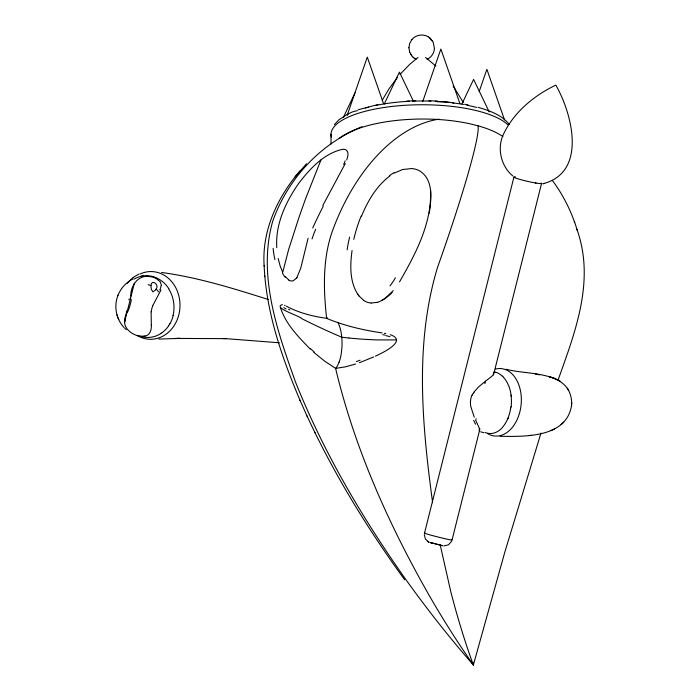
<?xml version="1.0" encoding="UTF-8"?>
<svg xmlns="http://www.w3.org/2000/svg" width="700" height="700" viewBox="0 0 700 700"><rect width="100%" height="100%" fill="white"/><g stroke="black" fill="none" stroke-linecap="round" stroke-linejoin="round"><path stroke-width="1.05" d="M390.224 334.679C408.476 340.9 381.64 353.229 375.375 356.16M409.666 52.097L408.914 47.731M427.096 59.342C431.314 57.409 434.262 53.034 434.438 48.396M408.914 47.766L409.666 43.435L411.854 39.62M434.438 48.44L433.221 42.297L429.319 37.538M571.725 403.191C570.701 369.906 528.465 375.471 506.293 369.259M500.036 436.319C524.991 436.608 566.65 437.938 571.611 405.169M571.594 405.598L571.742 402.806M124.513 319.567L127.041 310.546M151.13 311.797L151.322 325.089M511.07 406.648L510.93 407.767M130.778 296.074C130.567 285.311 138.705 273.945 150.657 276.736M429.266 213.255C431.261 199.351 433.869 179.471 419.475 170.8A17.902 14.49 -8 0 0 411.819 168.534L402.596 169.531L394.179 173.145M352.065 250.504C350.053 265.151 349.554 281.435 357.814 294.376M130.489 297.999L130.375 298.699M424.506 533.155L513.949 176.995M476.105 418.679L475.694 420.306L479.185 427.814L479.351 430.623A11.865 2.704 46 0 1 479.202 430.736M484.899 383.635L485.511 381.194L487.191 379.925M452.034 540.041L479.929 428.934M493.483 374.964L541.572 183.426M134.347 283.203L124.495 322.297C124.915 327.696 129.124 331.966 133.805 334.206A11.865 6.317 22.4 0 0 139.799 336.21M361.996 126.7A162.076 159.119 82.7 0 0 272.694 221.296C257.442 275.38 277.454 331.634 295.654 382.419C323.636 452.287 362.005 517.562 405.396 578.918A1406.79 1118.836 -77.1 0 0 473.366 665L504.718 552.492L540.986 433.037M308.088 238.227L300.773 268.082L296.966 277.401M502.162 137.419C497.438 150.841 501.83 166.801 512.75 175.91M117.915 295.54C113.663 306.267 116.183 319.252 124.128 327.626M346.727 159.898C347.655 156.931 349.125 152.959 346.64 150.36A17.902 7.621 -37.9 0 0 342.501 149.31C323.829 153.484 309.934 168.779 298.699 183.365C285.696 202.081 275.196 224.35 276.789 247.686M558.259 379.514C575.479 331.275 595.201 280.429 576.914 229.276M347.34 114.888L367.299 57.103L383.521 103.609M422.721 101.57L440.869 49.026L459.874 103.495M479.185 91.586L486.885 69.3L504.534 119.91M160.982 289.975L152.609 305.97M118.335 294.507C121.188 287.735 126.551 282.065 133.166 278.854M339.106 362.197L339.308 361.655A28.131 17.29 -74.4 0 0 341.32 353.229L341.994 346.675A50.181 30.844 -74.4 0 0 341.749 337.225A49.7 30.537 -74.4 0 0 339.981 327.609L338.091 322.604M117.88 295.636L118.352 294.455M508.226 418.023L507.903 418.801M502.749 135.817C512.951 112.91 533.549 95.777 555.809 85.103C572.215 113.61 587.51 172.55 542.832 183.768L544.574 183.383M361.463 216.256C367.745 201.031 376.425 186.051 389.804 176.006M320.906 160.029L306.364 196.752A173.18 29.269 -69.6 0 0 298.716 218.207L288.627 249.506L282.73 272.379L280.07 265.773L278.18 258.501M345.257 163.572L322.831 205.476M472.115 395.316L473.191 393.295M343.394 117.294L355.014 92.899M384.204 104.125L399.438 72.126L413.376 101.159M462.009 103.757L473.611 79.397L489.213 111.921M382.156 100.362L389.113 88.699L397.408 77.473M451.561 541.398L448.438 544.845L443.748 545.939M156.117 289.056C159.714 284.629 151.401 278.635 150.946 285.618A22.103 19.267 -89.5 0 0 151.471 289.608L152.906 291.83L155.295 290.255A12.635 11.016 -89.5 0 0 155.505 289.975L156.117 289.056A21.114 18.401 -89.5 0 1 158.576 291.891M399.499 281.925C415.441 254.144 431.804 223.571 430.614 190.645M474.127 391.886L478.651 386.829L485.511 381.194M300.204 170.704C277.559 196.91 261.59 230.807 264.171 266.088M334.399 124.574L338.914 119.796L347.287 114.336M126.962 283.483L132.912 277.594M400.059 74.358L409.789 64.277L417.996 57.47M296.266 278.381L293.361 280.665A16.363 8.557 81.8 0 1 288.864 280.158M393.19 290.596L385.726 297.911M295.102 176.838L306.495 163.8M411.828 39.655C415.634 34.825 423.054 33.574 428.251 36.82M392.192 292.539L387.922 296.345M561.111 424.585L563.71 422.161M487.734 379.514C489.694 377.501 494.13 375.83 493.64 372.592M387.223 296.87L382.358 300.178L385.114 298.436M133.341 277.287L138.915 274.085M551.066 430.526L554.724 428.82M373.695 356.93L359.406 362.731M358.199 109.751L377.842 104.598M355.591 364.026L345.494 366.826L335.589 368.384L324.363 360.929L313.871 352.389M377.396 302.339L371.201 303.012M145.031 336.096C150.124 335.265 151.673 329.586 151.322 325.141M529.209 435.566L531.423 435.277M406.858 101.089L415.66 100.73M177.205 338.45L175.009 338.511L179.883 338.371L158.865 339.08M396.62 339.902L377.834 339.92A657.405 387.564 50.5 0 1 348.95 338.021M177.765 338.433L225.776 338.642L279.414 342.79M428.96 100.739L437.754 101.106M223.134 338.546L226.371 338.678M348.95 338.021L341.757 337.225L333.935 333.839A657.405 389.541 50.3 0 1 301.875 318.719C301.341 316.47 271.723 307.65 282.415 304.588M161.595 272.475C198.056 277.401 233.354 288.453 268.345 299.504M536.069 183.059L535.29 182.928M382.148 332.902C363.16 330.181 344.382 325.727 326.629 318.36C312.672 316.365 298.777 312.856 286.291 306.154M384.431 333.314L385.744 333.576M464.564 104.265L468.081 104.939M539.56 374.824L535.343 373.993M431.48 542.824L430.308 542.631L442.453 545.711L440.23 544.976M431.664 542.859L433.764 543.331M434.604 543.524L436.371 543.961M552.711 377.79L550.428 377.204L552.221 377.668M437.553 544.259L439.233 544.705M549.29 376.906L551.609 377.519L549.92 377.064M483.735 432.696L480.655 431.777M140.919 336.49L141.26 336.586A30.905 27.142 83 0 0 151.016 337.216L151.961 337.059A30.905 27.177 82.8 0 0 160.799 333.576M477.986 107.293C489.396 110.688 501.795 114.774 509.338 124.582M553.298 377.974L555.345 378.691L553.07 377.895M284.489 305.314L285.127 305.602M557.804 379.776L559.947 381.019L555.546 378.752M416.036 59.229L415.021 58.669M156.1 278.408L160.195 281.767L161.595 285.661M424.287 534.555L425.408 539.061L428.916 542.168M429.065 542.255L427.586 541.406M415.161 58.748L413.219 57.339L413.7 57.741M428.514 36.977L429.091 37.371M288.82 280.026L285.329 276.649M363.562 300.256L358.908 295.864M425.521 57.435L435.855 66.045M162.295 281.479L161.079 280.551A30.905 27.116 86.3 0 0 152.968 276.588M430.115 38.176L429.669 37.809M126.28 329.717L124.749 328.274M413.166 57.286L412.239 56.376M310.17 348.994C298.392 336.919 285.618 323.951 280.402 307.466M412.3 56.429L409.649 52.054M431.095 39.139L431.55 39.664M552.379 180.477C563.622 195.484 571.944 212.59 577.316 230.545M453.119 85.907L463.286 102.445M454.361 87.631L454.746 88.156M404.679 579.801C367.29 528.281 333.795 473.769 307.011 415.966M473.27 662.856L473.366 665L464.704 652.374A1553.046 954.459 -74.4 0 1 430.115 597.03C389.095 525.332 354.804 448.945 335.589 368.384M432.303 40.679L432.635 41.204M410.751 54.373L411.084 54.898M567.262 388.132L568.733 390.556M314.755 432.25L315.017 432.819M264.136 265.387C266.096 312.2 281.794 357.158 299.854 399.954L300.142 400.592M299.854 399.954L307.283 416.579M474.233 417.165L470.785 406.464A19.355 19.276 78.7 0 1 471.914 395.238M117.968 317.8L118.265 318.5M118.422 318.885L118.737 319.611M574.324 221.419L574.718 222.635M116.987 314.86L117.197 315.525M117.337 315.98L117.556 316.68M440.178 544.81L450.765 591.57A1406.79 552.3 -72.6 0 0 473.366 665M432.626 502.679C422.118 425.014 414.409 343.464 437.57 267.304A162.076 11.401 -70.1 0 0 477.907 125.431M511 395.106L511.123 396.156M264.749 276.001L264.784 276.701M331.004 134.225L331.03 143.972M129.106 298.9A23.065 1.698 -80.5 0 1 128.957 299.854M131.39 299.67A19.355 6.212 -76.9 0 1 127.461 312.349M124.871 322.227A26.136 18.463 -22.8 0 1 125.134 319.524M144.148 336.079A12.399 6.527 22.4 0 1 139.72 335.939M144.987 336.053A13.501 7.56 24.7 0 1 144.244 336.184M151.218 311.797A17.448 12.407 -74 0 1 152.679 306.005M160.982 285.819A21.823 13.151 -27.4 0 1 159.784 290.027M150.675 276.692A11.795 6.878 5.4 0 1 156.144 278.373M134.199 279.064A30.905 27.073 86.6 0 1 151.331 276.203M141.312 276.246A30.905 27.108 84.9 0 1 143.133 275.922M151.559 276.273A30.905 27.108 84.9 0 1 153.09 276.666M162.391 281.479A30.905 27.099 85.7 0 1 168.831 288.706M168.674 288.838A30.896 26.828 84.2 0 1 173.679 312.183A30.887 26.688 85.4 0 1 172.979 315.613M173.162 315.674A30.905 27.108 84.3 0 1 169.934 323.811M169.811 323.724A30.896 26.88 85.5 0 1 168.56 325.762M168.683 325.762A30.905 27.142 83 0 1 162.26 332.553M162.155 332.553A30.905 27.011 85.6 0 1 160.764 333.515M140.053 273.989A33.871 29.216 -89 0 1 179.961 307.011A33.871 29.216 -89 0 1 137.296 335.545M148.207 284.699A21.114 18.401 -89.5 0 1 150.946 285.618M473.358 393.4A23.065 22.601 -42.6 0 1 474.285 392M475.641 424.235A26.136 6.615 70.6 0 1 473.646 420.376M494.077 371.919A30.905 20.213 -87.3 0 1 495.688 372.277M511.123 396.016A30.905 20.213 -87.3 0 1 511.157 406.499M510.72 407.715A30.905 19.74 -86.8 0 1 502.416 427.376M502.171 427.814A30.905 19.906 -86.9 0 1 495.058 432.696L494.287 432.959A30.905 19.959 -87.6 0 1 487.069 433.081L486.885 433.037A30.905 19.933 -87.8 0 1 485.074 432.416M495.696 372.234A30.905 20.177 -87.1 0 1 496.816 372.592A30.905 20.195 -87 0 1 502.399 376.259M502.46 376.127A30.905 20.177 -86.8 0 1 503.58 377.265M511.096 395.115A30.905 20.177 -86.8 0 0 508.646 385.586L507.955 384.195A30.905 20.195 -86.8 0 0 503.528 377.387M495.644 369.049A33.871 23.223 -84.5 0 1 520.975 405.921A33.871 23.223 -84.5 0 1 487.602 433.589M331.336 137.008A90.781 29.584 -0.1 0 1 403.174 105.411A90.781 29.584 -0.1 0 1 507.754 124.722M339.456 138.224A90.851 32.532 -0.3 0 1 354.629 129.972L354.891 129.841A90.755 32.436 -0.3 0 1 437.386 119.446L440.79 119.656A90.755 32.305 -0.1 0 1 470.181 123.847L478.004 125.808A90.851 32.384 -0.2 0 1 502.959 136.649M365.549 108.019A84.674 27.598 -0.1 0 1 368.594 107.17M376.206 105.376A84.674 27.598 -0.1 0 1 409.377 101.29M412.589 101.15A84.674 27.598 -0.1 0 1 430.929 101.124M435.207 101.308A84.674 27.598 -0.1 0 1 448.91 102.392M452.664 102.839A84.674 27.598 -0.1 0 1 463.461 104.493M466.883 105.157A84.674 27.598 -0.1 0 1 476.534 107.45M451.727 539.875A14.192 0.464 14.1 0 1 437.666 536.926A14.192 0.464 14.1 0 1 425.119 533.155M541.275 183.076A14.201 1.129 12.9 0 1 525.875 180.959A14.201 1.129 12.9 0 1 515.454 176.907M339.045 362.171A14.28 8.776 -74.4 0 1 335.624 368.445M360.132 360.203A194.985 97.02 -51.4 0 1 356.352 361.567M337.873 322.245A26.53 16.301 -74.4 0 1 338.056 322.639M327.285 317.721A9.704 5.959 -74.4 0 0 326.629 318.36C323.47 289.931 322.595 260.418 331.73 232.96A162.076 99.61 -74.4 0 1 439.058 119.166M382.769 334.661A84.901 37.319 19 0 1 384.965 335.081M385.866 335.641A39.865 26.162 25.5 0 1 390.04 336.709M288.575 309.295A84.901 13.536 40.3 0 1 289.791 309.951M283.868 307.65A39.865 11.401 54.7 0 1 286.055 309.006M314.213 352.047A194.985 174.659 -24.6 0 1 310.502 348.688M274.942 259.648A72.712 65.354 -66.5 0 1 273.149 248.316M285.101 277.191A29.024 17.019 88.1 0 1 282.38 272.904M297.01 277.48A23.59 12.101 82.5 0 1 296.293 278.46M312.051 238.963A66.859 45.071 -66.4 0 1 315.665 229.32M312.699 228.025A138.031 38.867 -65.5 0 1 323.286 206.159M345.196 160.834A47.154 15.619 -49.1 0 1 343.621 164.421M382.314 300.108A29.024 25.909 72.9 0 1 377.405 302.365M371.105 303.047A16.363 14.473 58.3 0 1 363.527 300.326M358.951 295.829A23.59 21.017 57.7 0 1 357.866 294.341M347.113 249.848A66.859 36.391 -81.5 0 1 349.632 237.151M353.78 239.374A138.031 117.346 89.1 0 1 361.139 216.072M389.506 175.674A47.154 42.805 0 0 1 393.899 172.751M395.439 277.804A72.712 46.594 -69.9 0 1 390.023 285.898M347.34 115.141A20.475 6.676 -0.1 0 1 357.429 110.661M437.308 101.841A20.475 6.676 -0.1 0 1 453.793 103.18"/></g></svg>
